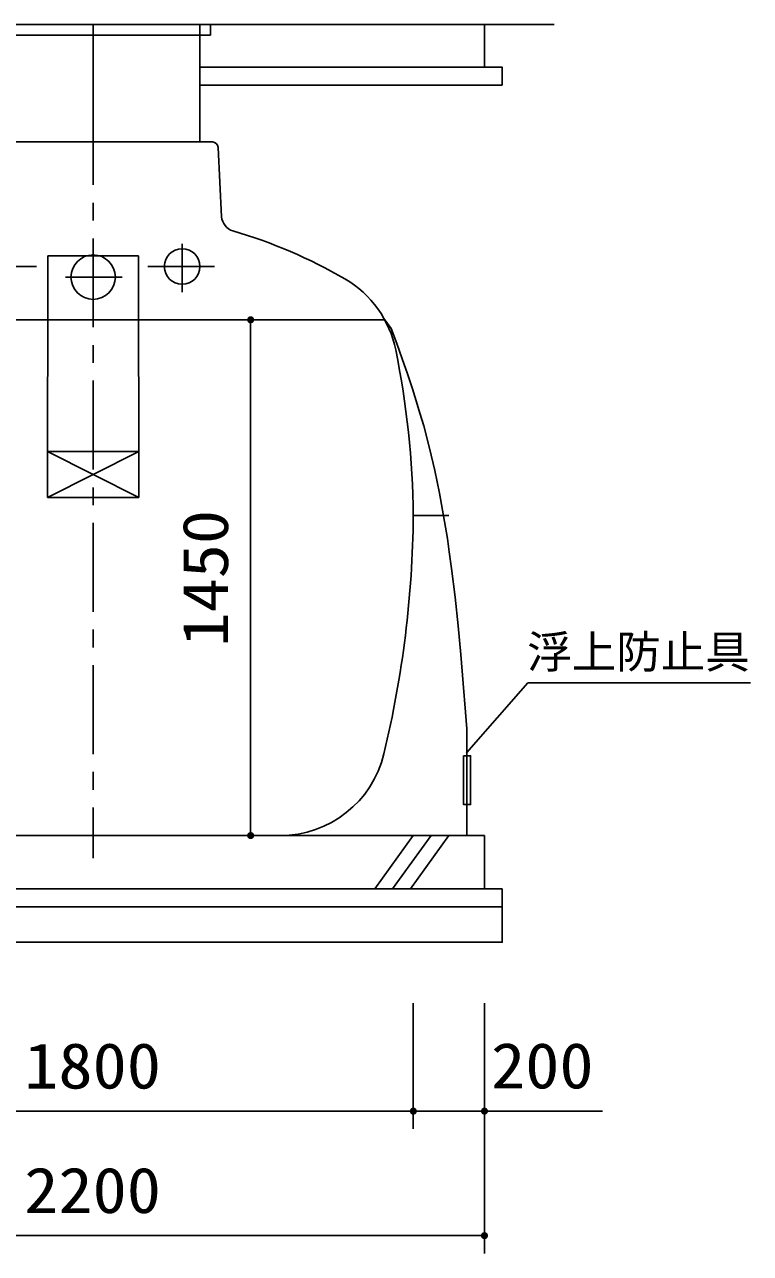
# Model space of a CAD drawing. Units: millimetres, scale not verified. Extents: x -14850 to 14850, y -10500 to 10500.
# Drawn here: x 541 to 2582, y -6899 to -3444 of the extents above; entities that cross this region are included whole.
import ezdxf
from ezdxf.enums import TextEntityAlignment as Align

# ---------------------------------------------------------------- set-up
doc = ezdxf.new("R2010")
doc.units = ezdxf.units.MM
doc.header["$LTSCALE"] = 50
doc.linetypes.add('CHAIN1', pattern=[8, 5, -1, 1, -1])
for name, color, linetype, lineweight in [('0-1_機器', 2, 'Continuous', 25), ('0-2_空気管', 3, 'Continuous', 25), ('0-4_文字', 5, 'Continuous', 25), ('0-5_製作', 5, 'Continuous', 25)]:
    doc.layers.add(name, color=color, linetype=linetype, lineweight=lineweight)
doc.styles.add('ＭＳ ゴシック', font='')
doc.styles.get('ＭＳ ゴシック').set_extended_font_data('MS Gothic')

msp = doc.modelspace()

# ---------------------------------------------------------------- linework, layer by layer
at = {"layer": '0-1_機器'}
for p, q in [((-564.36, -3444.31), (2029.99, -3444.31)), ((1034.15, -3444.31), (1034.15, -3774.31)), ((1064.15, -3444.31), (1064.15, -3474.31)), ((1834.15, -3444.31), (1834.15, -3564.31)), ((404.15, -3474.31), (1064.15, -3474.31)), ((1034.15, -3614.31), (1884.15, -3614.31)), ((-365.85, -5724.31), (1834.15, -5724.31)), ((1634.15, -5724.31), (1525.89, -5874.31)), ((1575.89, -5874.31), (1684.15, -5724.31)), ((1734.15, -5724.31), (1625.89, -5874.31)), ((1834.15, -5724.31), (1834.15, -5874.31)), ((1884.15, -5874.31), (-415.85, -5874.31)), ((1884.15, -5924.31), (-415.85, -5924.31))]:
    msp.add_line(p, q, dxfattribs=at)
at = {"layer": '0-1_機器', "color": 3, "linetype": 'CHAIN1'}
msp.add_line((734.14, -3444.31), (734.14, -3645.3), dxfattribs=at)
at = {"layer": '0-1_機器'}
for points in [[(1034.15, -3564.31), (1884.15, -3564.31), (1884.15, -3614.31)], [(1884.15, -5874.31), (1884.15, -6024.31), (-415.85, -6024.31)]]:
    msp.add_lwpolyline(points, dxfattribs=at)
at = {"layer": '0-2_空気管', "linetype": 'CHAIN1'}
for p, q in [((734.14, -3645.3), (734.14, -5787.8)), ((984.15, -4196.28), (984.15, -4060.31)), ((387.7, -4124.31), (574.91, -4124.31)), ((887.7, -4124.31), (1074.9, -4124.31)), ((656.41, -4154.31), (815.45, -4154.31))]:
    msp.add_line(p, q, dxfattribs=at)
at = {"layer": '0-2_空気管'}
for p, q in [((399.14, -3774.31), (1069.16, -3774.31)), ((1085.13, -3789.47), (1095.35, -3984.36)), ((605.87, -4774.31), (606.79, -4094.31)), ((861.5, -4094.31), (606.79, -4094.31)), ((862.42, -4774.31), (861.5, -4094.31)), ((1553.78, -4274.31), (-85.49, -4274.31)), ((605.87, -4774.31), (862.24, -4644.31)), ((862.42, -4774.31), (605.87, -4774.31)), ((1734.15, -4824.31), (1634.15, -4824.31)), ((208.52, -5724.31), (1259.77, -5724.31))]:
    msp.add_line(p, q, dxfattribs=at)
msp.add_lwpolyline([(862.24, -4644.31), (606.05, -4644.31), (862.42, -4774.31)], dxfattribs=at)
for centre, radius in [((984.15, -4124.31), 50), ((734.14, -4154.31), 62.5)]:
    msp.add_circle(centre, radius, dxfattribs=at)
for centre, radius, start, end in [((1069.16, -3790.31), 16, 2.99998, 90), ((1139.29, -3982.06), 44, 182.99998, 253.7751), ((734.14, -5374.31), 1406, 59.78461, 73.7751), ((1290.74, -4418.57), 300, 11.42371, 59.78461), ((-865.67, -4854.31), 2500, 0.68756, 11.42371), ((-1365.7, -4794.31), 3000, 346.50659, 359.42703), ((1259.77, -5424.31), 300, 270, 346.50659)]:
    msp.add_arc(centre, radius, start, end, dxfattribs=at)
at = {"layer": '0-4_文字', "color": 4}
for q in [(1783.9, -5491.66), (2581.8, -5294.73)]:
    msp.add_line((1956.14, -5294.73), q, dxfattribs=at)
at = {"layer": '0-4_文字', "color": 7}
msp.add_line((1784.15, -5424.31), (1784.15, -5724.31), dxfattribs=at)
msp.add_lwpolyline([(1784.15, -5424.31), (1780.58, -5377.35), (1774.27, -5296.41), (1767.51, -5215.5), (1760.02, -5134.67), (1751.51, -5053.94), (1741.7, -4973.33), (1735.3, -4926.65), (1729.78, -4889.48), (1719.32, -4825.53), (1707.55, -4761.8), (1694.36, -4698.38), (1679.63, -4635.33), (1663.23, -4572.74), (1652.91, -4536.67), (1645.37, -4511.68), (1631.74, -4468.79), (1617.44, -4426.11), (1602.63, -4383.59), (1587.43, -4341.19), (1572.01, -4298.85), (1553.78, -4274.31)], dxfattribs=at)
msp.add_lwpolyline([(1775.38, -5499.75), (1775.38, -5637.3), (1795.03, -5637.3), (1795.03, -5499.75)], close=True, dxfattribs=at)
at = {"layer": '0-5_製作', "color": 2}
for p, q in [((1226.88, -4274.31), (1007.5, -4274.31)), ((1176.88, -4274.31), (1176.88, -5724.31)), ((1226.88, -5724.31), (1007.5, -5724.31)), ((1634.15, -6549.02), (1634.15, -6195.78)), ((1834.15, -6899.02), (1834.15, -6195.78)), ((-165.85, -6499.02), (1634.15, -6499.02)), ((1634.15, -6499.02), (1834.15, -6499.02)), ((1834.15, -6499.02), (2165.79, -6499.02)), ((-365.85, -6849.02), (1834.15, -6849.02))]:
    msp.add_line(p, q, dxfattribs=at)
at = {"layer": '0-5_製作'}
for points in [[(1166.88, -4274.31), (1176.88, -4264.31), (1176.88, -4274.31)], [(1166.89, -4273.68), (1176.88, -4264.31), (1166.88, -4274.31)], [(1167.19, -4276.8), (1166.88, -4274.31), (1176.88, -4274.31)], [(1166.95, -4275.57), (1166.88, -4274.31), (1167.19, -4276.8)], [(1167.05, -4272.44), (1176.88, -4264.31), (1166.89, -4273.68)], [(1167.36, -4271.22), (1176.88, -4264.31), (1167.05, -4272.44)], [(1167.19, -4276.8), (1176.88, -4274.31), (1167.58, -4277.99)], [(1167.83, -4270.05), (1176.88, -4264.31), (1167.36, -4271.22)], [(1167.58, -4277.99), (1176.88, -4274.31), (1168.11, -4279.13)], [(1168.43, -4268.95), (1176.88, -4264.31), (1167.83, -4270.05)], [(1168.11, -4279.13), (1176.88, -4274.31), (1168.78, -4280.19)], [(1169.17, -4267.94), (1176.88, -4264.31), (1168.43, -4268.95)], [(1168.78, -4280.19), (1176.88, -4274.31), (1169.59, -4281.16)], [(1170.03, -4267.02), (1176.88, -4264.31), (1169.17, -4267.94)], [(1169.59, -4281.16), (1176.88, -4274.31), (1170.5, -4282.02)], [(1171, -4266.22), (1176.88, -4264.31), (1170.03, -4267.02)], [(1170.5, -4282.02), (1176.88, -4274.31), (1171.52, -4282.76)], [(1172.06, -4265.55), (1176.88, -4264.31), (1171, -4266.22)], [(1171.52, -4282.76), (1176.88, -4274.31), (1172.62, -4283.36)], [(1172.06, -4265.55), (1175.62, -4264.39), (1176.88, -4264.31)], [(1173.19, -4265.01), (1175.62, -4264.39), (1172.06, -4265.55)], [(1172.62, -4283.36), (1176.88, -4274.31), (1173.78, -4283.82)], [(1173.19, -4265.01), (1174.39, -4264.63), (1175.62, -4264.39)], [(1173.78, -4283.82), (1176.88, -4274.31), (1175, -4284.14)], [(1175, -4284.14), (1176.88, -4274.31), (1176.25, -4284.29)], [(1176.25, -4284.29), (1176.88, -4274.31), (1176.88, -4284.31)], [(1176.88, -4264.31), (1186.17, -4270.63), (1176.88, -4274.31)], [(1176.88, -4264.31), (1185.64, -4269.49), (1186.17, -4270.63)], [(1176.88, -4264.31), (1184.97, -4268.43), (1185.64, -4269.49)], [(1176.88, -4264.31), (1184.16, -4267.47), (1184.97, -4268.43)], [(1176.88, -4264.31), (1183.25, -4266.61), (1184.16, -4267.47)], [(1176.88, -4264.31), (1182.23, -4265.87), (1183.25, -4266.61)], [(1176.88, -4264.31), (1181.13, -4265.26), (1182.23, -4265.87)], [(1176.88, -4264.31), (1179.97, -4264.8), (1181.13, -4265.26)], [(1176.88, -4264.31), (1178.75, -4264.49), (1179.97, -4264.8)], [(1176.88, -4264.31), (1177.5, -4264.33), (1178.75, -4264.49)], [(1176.88, -4274.31), (1186.17, -4270.63), (1186.56, -4271.83)], [(1176.88, -4274.31), (1186.56, -4271.83), (1186.8, -4273.06)], [(1176.88, -4274.31), (1186.8, -4273.06), (1186.88, -4274.31)], [(1176.88, -4274.31), (1182.75, -4282.4), (1176.88, -4284.31)], [(1176.88, -4274.31), (1183.72, -4281.6), (1182.75, -4282.4)], [(1176.88, -4274.31), (1184.58, -4280.69), (1183.72, -4281.6)], [(1176.88, -4274.31), (1185.32, -4279.67), (1184.58, -4280.69)], [(1176.88, -4274.31), (1185.92, -4278.57), (1185.32, -4279.67)], [(1176.88, -4274.31), (1186.39, -4277.4), (1185.92, -4278.57)], [(1176.88, -4274.31), (1186.7, -4276.19), (1186.39, -4277.4)], [(1176.88, -4274.31), (1186.86, -4274.94), (1186.7, -4276.19)], [(1176.88, -4274.31), (1186.88, -4274.31), (1186.86, -4274.94)], [(1176.88, -4284.31), (1182.75, -4282.4), (1181.69, -4283.08)], [(1176.88, -4284.31), (1181.69, -4283.08), (1178.13, -4284.23)], [(1178.13, -4284.23), (1181.69, -4283.08), (1180.56, -4283.61)], [(1178.13, -4284.23), (1180.56, -4283.61), (1179.36, -4284)], [(1166.88, -5724.31), (1176.88, -5714.31), (1176.88, -5724.31)], [(1166.89, -5723.68), (1176.88, -5714.31), (1166.88, -5724.31)], [(1166.95, -5725.57), (1166.88, -5724.31), (1176.88, -5724.31)], [(1167.05, -5722.44), (1176.88, -5714.31), (1166.89, -5723.68)], [(1166.95, -5725.57), (1176.88, -5724.31), (1167.19, -5726.8)], [(1167.36, -5721.22), (1176.88, -5714.31), (1167.05, -5722.44)], [(1167.19, -5726.8), (1176.88, -5724.31), (1167.58, -5727.99)], [(1167.83, -5720.05), (1176.88, -5714.31), (1167.36, -5721.22)], [(1167.58, -5727.99), (1176.88, -5724.31), (1168.11, -5729.13)], [(1168.43, -5718.95), (1176.88, -5714.31), (1167.83, -5720.05)], [(1168.11, -5729.13), (1176.88, -5724.31), (1168.78, -5730.19)], [(1169.17, -5717.94), (1176.88, -5714.31), (1168.43, -5718.95)], [(1168.78, -5730.19), (1176.88, -5724.31), (1169.59, -5731.16)], [(1170.03, -5717.02), (1176.88, -5714.31), (1169.17, -5717.94)], [(1169.59, -5731.16), (1176.88, -5724.31), (1170.5, -5732.02)], [(1171, -5716.22), (1176.88, -5714.31), (1170.03, -5717.02)], [(1170.5, -5732.02), (1176.88, -5724.31), (1171.52, -5732.76)], [(1172.06, -5715.55), (1176.88, -5714.31), (1171, -5716.22)], [(1171.52, -5732.76), (1176.88, -5724.31), (1172.62, -5733.36)], [(1173.19, -5715.01), (1176.88, -5714.31), (1172.06, -5715.55)], [(1172.62, -5733.36), (1176.88, -5724.31), (1173.78, -5733.82)], [(1173.19, -5715.01), (1175.62, -5714.39), (1176.88, -5714.31)], [(1174.39, -5714.63), (1175.62, -5714.39), (1173.19, -5715.01)], [(1173.78, -5733.82), (1176.88, -5724.31), (1175, -5734.13)], [(1175, -5734.13), (1176.88, -5724.31), (1176.25, -5734.29)], [(1176.25, -5734.29), (1176.88, -5724.31), (1176.88, -5734.31)], [(1176.88, -5714.31), (1186.56, -5721.83), (1176.88, -5724.31)], [(1176.88, -5714.31), (1186.17, -5720.63), (1186.56, -5721.83)], [(1176.88, -5714.31), (1185.64, -5719.49), (1186.17, -5720.63)], [(1176.88, -5714.31), (1184.97, -5718.43), (1185.64, -5719.49)], [(1176.88, -5714.31), (1184.16, -5717.47), (1184.97, -5718.43)], [(1176.88, -5714.31), (1183.25, -5716.61), (1184.16, -5717.47)], [(1176.88, -5714.31), (1182.23, -5715.87), (1183.25, -5716.61)], [(1176.88, -5714.31), (1181.13, -5715.26), (1182.23, -5715.87)], [(1176.88, -5714.31), (1179.97, -5714.8), (1181.13, -5715.26)], [(1176.88, -5714.31), (1178.75, -5714.49), (1179.97, -5714.8)], [(1176.88, -5714.31), (1177.5, -5714.33), (1178.75, -5714.49)], [(1176.88, -5724.31), (1186.56, -5721.83), (1186.8, -5723.06)], [(1176.88, -5724.31), (1186.8, -5723.06), (1186.88, -5724.31)], [(1176.88, -5724.31), (1181.69, -5733.07), (1176.88, -5734.31)], [(1176.88, -5724.31), (1182.75, -5732.4), (1181.69, -5733.07)], [(1176.88, -5724.31), (1183.72, -5731.6), (1182.75, -5732.4)], [(1176.88, -5724.31), (1184.58, -5730.69), (1183.72, -5731.6)], [(1176.88, -5724.31), (1185.32, -5729.67), (1184.58, -5730.69)], [(1176.88, -5724.31), (1185.92, -5728.57), (1185.32, -5729.67)], [(1176.88, -5724.31), (1186.39, -5727.4), (1185.92, -5728.57)], [(1176.88, -5724.31), (1186.7, -5726.19), (1186.39, -5727.4)], [(1176.88, -5724.31), (1186.86, -5724.94), (1186.7, -5726.19)], [(1176.88, -5724.31), (1186.88, -5724.31), (1186.86, -5724.94)], [(1176.88, -5734.31), (1181.69, -5733.07), (1180.56, -5733.61)], [(1176.88, -5734.31), (1180.56, -5733.61), (1178.13, -5734.23)], [(1178.13, -5734.23), (1180.56, -5733.61), (1179.36, -5734)], [(1624.15, -6499.02), (1634.15, -6489.02), (1634.15, -6499.02)], [(1624.17, -6498.39), (1634.15, -6489.02), (1624.15, -6499.02)], [(1624.32, -6497.14), (1634.15, -6489.02), (1624.17, -6498.39)], [(1624.64, -6495.93), (1634.15, -6489.02), (1624.32, -6497.14)], [(1625.1, -6494.76), (1634.15, -6489.02), (1624.64, -6495.93)], [(1625.7, -6493.66), (1634.15, -6489.02), (1625.1, -6494.76)], [(1626.44, -6492.64), (1634.15, -6489.02), (1625.7, -6493.66)], [(1627.3, -6491.73), (1634.15, -6489.02), (1626.44, -6492.64)], [(1628.27, -6490.93), (1634.15, -6489.02), (1627.3, -6491.73)], [(1629.33, -6490.26), (1634.15, -6489.02), (1628.27, -6490.93)], [(1630.46, -6489.72), (1634.15, -6489.02), (1629.33, -6490.26)], [(1630.46, -6489.72), (1632.89, -6489.1), (1634.15, -6489.02)], [(1631.66, -6489.33), (1632.89, -6489.1), (1630.46, -6489.72)], [(1634.15, -6489.02), (1643.83, -6496.53), (1634.15, -6499.02)], [(1634.15, -6489.02), (1643.44, -6495.34), (1643.83, -6496.53)], [(1634.15, -6489.02), (1642.91, -6494.2), (1643.44, -6495.34)], [(1634.15, -6489.02), (1642.24, -6493.14), (1642.91, -6494.2)], [(1634.15, -6489.02), (1641.44, -6492.17), (1642.24, -6493.14)], [(1634.15, -6489.02), (1640.52, -6491.31), (1641.44, -6492.17)], [(1634.15, -6489.02), (1639.5, -6490.58), (1640.52, -6491.31)], [(1634.15, -6489.02), (1638.4, -6489.97), (1639.5, -6490.58)], [(1634.15, -6489.02), (1637.24, -6489.51), (1638.4, -6489.97)], [(1634.15, -6489.02), (1636.02, -6489.2), (1637.24, -6489.51)], [(1634.15, -6489.02), (1634.77, -6489.04), (1636.02, -6489.2)], [(1824.15, -6499.02), (1834.15, -6489.02), (1834.15, -6499.02)], [(1824.17, -6498.39), (1834.15, -6489.02), (1824.15, -6499.02)], [(1824.32, -6497.14), (1834.15, -6489.02), (1824.17, -6498.39)], [(1824.64, -6495.93), (1834.15, -6489.02), (1824.32, -6497.14)], [(1825.1, -6494.76), (1834.15, -6489.02), (1824.64, -6495.93)], [(1825.7, -6493.66), (1834.15, -6489.02), (1825.1, -6494.76)], [(1826.44, -6492.64), (1834.15, -6489.02), (1825.7, -6493.66)], [(1827.3, -6491.73), (1834.15, -6489.02), (1826.44, -6492.64)], [(1828.27, -6490.93), (1834.15, -6489.02), (1827.3, -6491.73)], [(1829.33, -6490.26), (1834.15, -6489.02), (1828.27, -6490.93)], [(1829.33, -6490.26), (1832.89, -6489.1), (1834.15, -6489.02)], [(1830.47, -6489.72), (1832.89, -6489.1), (1829.33, -6490.26)], [(1830.47, -6489.72), (1831.66, -6489.33), (1832.89, -6489.1)], [(1834.15, -6489.02), (1843.44, -6495.34), (1834.15, -6499.02)], [(1834.15, -6489.02), (1842.91, -6494.2), (1843.44, -6495.34)], [(1834.15, -6489.02), (1842.24, -6493.14), (1842.91, -6494.2)], [(1834.15, -6489.02), (1841.44, -6492.17), (1842.24, -6493.14)], [(1834.15, -6489.02), (1840.52, -6491.31), (1841.44, -6492.17)], [(1834.15, -6489.02), (1839.5, -6490.58), (1840.52, -6491.31)], [(1834.15, -6489.02), (1838.4, -6489.97), (1839.5, -6490.58)], [(1834.15, -6489.02), (1837.24, -6489.51), (1838.4, -6489.97)], [(1834.15, -6489.02), (1836.02, -6489.2), (1837.24, -6489.51)], [(1834.15, -6489.02), (1834.77, -6489.04), (1836.02, -6489.2)], [(1624.22, -6500.27), (1624.15, -6499.02), (1634.15, -6499.02)], [(1624.22, -6500.27), (1634.15, -6499.02), (1624.46, -6501.51)], [(1624.46, -6501.51), (1634.15, -6499.02), (1624.85, -6502.7)], [(1624.85, -6502.7), (1634.15, -6499.02), (1625.38, -6503.84)], [(1625.38, -6503.84), (1634.15, -6499.02), (1626.06, -6504.9)], [(1626.06, -6504.9), (1634.15, -6499.02), (1626.86, -6505.86)], [(1626.86, -6505.86), (1634.15, -6499.02), (1627.77, -6506.72)], [(1627.77, -6506.72), (1634.15, -6499.02), (1628.79, -6507.46)], [(1628.79, -6507.46), (1634.15, -6499.02), (1629.89, -6508.07)], [(1629.89, -6508.07), (1634.15, -6499.02), (1631.06, -6508.53)], [(1631.06, -6508.53), (1634.15, -6499.02), (1632.27, -6508.84)], [(1632.27, -6508.84), (1634.15, -6499.02), (1633.52, -6509)], [(1633.52, -6509), (1634.15, -6499.02), (1634.15, -6509.02)], [(1634.15, -6499.02), (1643.83, -6496.53), (1644.07, -6497.76)], [(1634.15, -6499.02), (1644.07, -6497.76), (1644.15, -6499.02)], [(1634.15, -6499.02), (1638.96, -6507.78), (1634.15, -6509.02)], [(1634.15, -6499.02), (1640.02, -6507.11), (1638.96, -6507.78)], [(1634.15, -6499.02), (1640.99, -6506.31), (1640.02, -6507.11)], [(1634.15, -6499.02), (1641.85, -6505.39), (1640.99, -6506.31)], [(1634.15, -6499.02), (1642.59, -6504.38), (1641.85, -6505.39)], [(1634.15, -6499.02), (1643.19, -6503.28), (1642.59, -6504.38)], [(1634.15, -6499.02), (1643.66, -6502.11), (1643.19, -6503.28)], [(1634.15, -6499.02), (1643.97, -6500.89), (1643.66, -6502.11)], [(1634.15, -6499.02), (1644.13, -6499.65), (1643.97, -6500.89)], [(1634.15, -6499.02), (1644.15, -6499.02), (1644.13, -6499.65)], [(1634.15, -6509.02), (1638.96, -6507.78), (1637.83, -6508.32)], [(1634.15, -6509.02), (1637.83, -6508.32), (1635.4, -6508.94)], [(1635.4, -6508.94), (1637.83, -6508.32), (1636.63, -6508.7)], [(1824.46, -6501.51), (1824.15, -6499.02), (1834.15, -6499.02)], [(1824.23, -6500.27), (1824.15, -6499.02), (1824.46, -6501.51)], [(1824.46, -6501.51), (1834.15, -6499.02), (1824.85, -6502.7)], [(1824.85, -6502.7), (1834.15, -6499.02), (1825.38, -6503.84)], [(1825.38, -6503.84), (1834.15, -6499.02), (1826.06, -6504.9)], [(1826.06, -6504.9), (1834.15, -6499.02), (1826.86, -6505.86)], [(1826.86, -6505.86), (1834.15, -6499.02), (1827.77, -6506.72)], [(1827.77, -6506.72), (1834.15, -6499.02), (1828.79, -6507.46)], [(1828.79, -6507.46), (1834.15, -6499.02), (1829.89, -6508.07)], [(1829.89, -6508.07), (1834.15, -6499.02), (1831.06, -6508.53)], [(1831.06, -6508.53), (1834.15, -6499.02), (1832.27, -6508.84)], [(1832.27, -6508.84), (1834.15, -6499.02), (1833.52, -6509)], [(1833.52, -6509), (1834.15, -6499.02), (1834.15, -6509.02)], [(1834.15, -6499.02), (1843.44, -6495.34), (1843.83, -6496.53)], [(1834.15, -6499.02), (1843.83, -6496.53), (1844.07, -6497.76)], [(1834.15, -6499.02), (1844.07, -6497.76), (1844.15, -6499.02)], [(1834.15, -6499.02), (1840.02, -6507.11), (1834.15, -6509.02)], [(1834.15, -6499.02), (1840.99, -6506.31), (1840.02, -6507.11)], [(1834.15, -6499.02), (1841.85, -6505.39), (1840.99, -6506.31)], [(1834.15, -6499.02), (1842.59, -6504.38), (1841.85, -6505.39)], [(1834.15, -6499.02), (1843.19, -6503.28), (1842.59, -6504.38)], [(1834.15, -6499.02), (1843.66, -6502.11), (1843.19, -6503.28)], [(1834.15, -6499.02), (1843.97, -6500.89), (1843.66, -6502.11)], [(1834.15, -6499.02), (1844.13, -6499.65), (1843.97, -6500.89)], [(1834.15, -6499.02), (1844.15, -6499.02), (1844.13, -6499.65)], [(1834.15, -6509.02), (1840.02, -6507.11), (1838.96, -6507.78)], [(1834.15, -6509.02), (1838.96, -6507.78), (1835.4, -6508.94)], [(1835.4, -6508.94), (1838.96, -6507.78), (1837.83, -6508.32)], [(1835.4, -6508.94), (1837.83, -6508.32), (1836.63, -6508.7)], [(1824.15, -6849.02), (1834.15, -6839.02), (1834.15, -6849.02)], [(1824.17, -6848.39), (1834.15, -6839.02), (1824.15, -6849.02)], [(1824.32, -6847.14), (1834.15, -6839.02), (1824.17, -6848.39)], [(1824.64, -6845.93), (1834.15, -6839.02), (1824.32, -6847.14)], [(1825.1, -6844.76), (1834.15, -6839.02), (1824.64, -6845.93)], [(1825.7, -6843.66), (1834.15, -6839.02), (1825.1, -6844.76)], [(1826.44, -6842.64), (1834.15, -6839.02), (1825.7, -6843.66)], [(1827.3, -6841.73), (1834.15, -6839.02), (1826.44, -6842.64)], [(1828.27, -6840.93), (1834.15, -6839.02), (1827.3, -6841.73)], [(1829.33, -6840.26), (1834.15, -6839.02), (1828.27, -6840.93)], [(1829.33, -6840.26), (1832.89, -6839.1), (1834.15, -6839.02)], [(1830.47, -6839.72), (1832.89, -6839.1), (1829.33, -6840.26)], [(1830.47, -6839.72), (1831.66, -6839.33), (1832.89, -6839.1)], [(1834.15, -6839.02), (1843.44, -6845.34), (1834.15, -6849.02)], [(1834.15, -6839.02), (1842.91, -6844.2), (1843.44, -6845.34)], [(1834.15, -6839.02), (1842.24, -6843.14), (1842.91, -6844.2)], [(1834.15, -6839.02), (1841.44, -6842.17), (1842.24, -6843.14)], [(1834.15, -6839.02), (1840.52, -6841.31), (1841.44, -6842.17)], [(1834.15, -6839.02), (1839.5, -6840.58), (1840.52, -6841.31)], [(1834.15, -6839.02), (1838.4, -6839.97), (1839.5, -6840.58)], [(1834.15, -6839.02), (1837.24, -6839.51), (1838.4, -6839.97)], [(1834.15, -6839.02), (1836.02, -6839.2), (1837.24, -6839.51)], [(1834.15, -6839.02), (1834.77, -6839.04), (1836.02, -6839.2)], [(1824.46, -6851.51), (1824.15, -6849.02), (1834.15, -6849.02)], [(1824.23, -6850.27), (1824.15, -6849.02), (1824.46, -6851.51)], [(1824.46, -6851.51), (1834.15, -6849.02), (1824.85, -6852.7)], [(1824.85, -6852.7), (1834.15, -6849.02), (1825.38, -6853.84)], [(1825.38, -6853.84), (1834.15, -6849.02), (1826.06, -6854.9)], [(1826.06, -6854.9), (1834.15, -6849.02), (1826.86, -6855.86)], [(1826.86, -6855.86), (1834.15, -6849.02), (1827.77, -6856.72)], [(1827.77, -6856.72), (1834.15, -6849.02), (1828.79, -6857.46)], [(1828.79, -6857.46), (1834.15, -6849.02), (1829.89, -6858.07)], [(1829.89, -6858.07), (1834.15, -6849.02), (1831.06, -6858.53)], [(1831.06, -6858.53), (1834.15, -6849.02), (1832.27, -6858.84)], [(1832.27, -6858.84), (1834.15, -6849.02), (1833.52, -6859)], [(1833.52, -6859), (1834.15, -6849.02), (1834.15, -6859.02)], [(1834.15, -6849.02), (1843.44, -6845.34), (1843.83, -6846.53)], [(1834.15, -6849.02), (1843.83, -6846.53), (1844.07, -6847.76)], [(1834.15, -6849.02), (1844.07, -6847.76), (1844.15, -6849.02)], [(1834.15, -6849.02), (1840.02, -6857.11), (1834.15, -6859.02)], [(1834.15, -6849.02), (1840.99, -6856.31), (1840.02, -6857.11)], [(1834.15, -6849.02), (1841.85, -6855.39), (1840.99, -6856.31)], [(1834.15, -6849.02), (1842.59, -6854.38), (1841.85, -6855.39)], [(1834.15, -6849.02), (1843.19, -6853.28), (1842.59, -6854.38)], [(1834.15, -6849.02), (1843.66, -6852.11), (1843.19, -6853.28)], [(1834.15, -6849.02), (1843.97, -6850.89), (1843.66, -6852.11)], [(1834.15, -6849.02), (1844.13, -6849.65), (1843.97, -6850.89)], [(1834.15, -6849.02), (1844.15, -6849.02), (1844.13, -6849.65)], [(1834.15, -6859.02), (1840.02, -6857.11), (1838.96, -6857.78)], [(1834.15, -6859.02), (1838.96, -6857.78), (1835.4, -6858.94)], [(1835.4, -6858.94), (1838.96, -6857.78), (1837.83, -6858.32)], [(1835.4, -6858.94), (1837.83, -6858.32), (1836.63, -6858.7)]]:
    msp.add_solid(points, dxfattribs=at)

# ---------------------------------------------------------------- texts
at = {"layer": '0-4_文字', "color": 4, "style": 'ＭＳ ゴシック'}
msp.add_text('浮上防止具', height=91.79, dxfattribs=at).set_placement((1954.05, -5281.11), align=Align.BOTTOM_LEFT)
at = {"layer": '0-5_製作', "color": 4, "style": 'ＭＳ ゴシック', "width": 1.1}
msp.add_text('1450', height=128.4, rotation=90, dxfattribs=at).set_placement((1151.88, -5193.06), align=Align.BOTTOM_LEFT)
for s, p in [('1800', (540.4, -6474.02)), ('200', (1852.66, -6473.61)), ('2200', (540.4, -6824.02))]:
    msp.add_text(s, height=128.4, dxfattribs=at).set_placement(p, align=Align.BOTTOM_LEFT)

doc.saveas('drawing.dxf')
